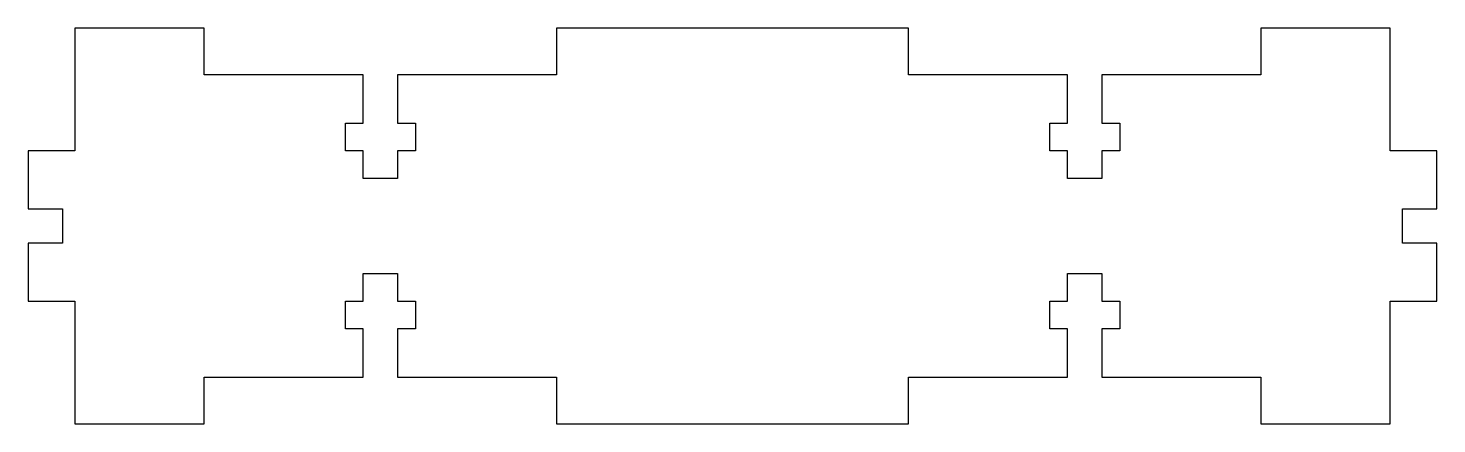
# Model space of a CAD drawing. Header units: inches. Extents: x 10.12 to 17.25, y 2.25 to 4.25.
import ezdxf

# ---------------------------------------------------------------- set-up
doc = ezdxf.new("R2010")
doc.units = ezdxf.units.IN
doc.layers.get('0').update_dxf_attribs({"linetype": 'CONTINUOUS'})

msp = doc.modelspace()

# ---------------------------------------------------------------- linework, layer by layer
msp.add_lwpolyline([(15.5558, 3.01), (15.5558, 2.87), (15.6458, 2.87), (15.6458, 2.73), (15.5558, 2.73), (15.5558, 2.486), (16.3594, 2.486), (16.3594, 2.25), (17.014, 2.25), (17.014, 2.87), (17.25, 2.87), (17.25, 3.163), (17.076, 3.163), (17.076, 3.337), (17.25, 3.337), (17.25, 3.63), (17.014, 3.63), (17.014, 4.25), (16.3594, 4.25), (16.3594, 4.014), (15.5558, 4.014), (15.5558, 3.77), (15.6458, 3.77), (15.6458, 3.63), (15.5558, 3.63), (15.5558, 3.49), (15.3818, 3.49), (15.3818, 3.63), (15.2918, 3.63), (15.2918, 3.77), (15.3818, 3.77), (15.3818, 4.014), (14.5781, 4.014), (14.5781, 4.25), (12.7969, 4.25), (12.7969, 4.014), (11.9933, 4.014), (11.9933, 3.77), (12.0833, 3.77), (12.0833, 3.63), (11.9933, 3.63), (11.9933, 3.49), (11.8193, 3.49), (11.8193, 3.63), (11.7293, 3.63), (11.7293, 3.77), (11.8193, 3.77), (11.8193, 4.014), (11.0156, 4.014), (11.0156, 4.25), (10.361, 4.25), (10.361, 3.63), (10.125, 3.63), (10.125, 3.337), (10.299, 3.337), (10.299, 3.163), (10.125, 3.163), (10.125, 2.87), (10.361, 2.87), (10.361, 2.25), (11.0156, 2.25), (11.0156, 2.486), (11.8193, 2.486), (11.8193, 2.73), (11.7293, 2.73), (11.7293, 2.87), (11.8193, 2.87), (11.8193, 3.01), (11.9933, 3.01), (11.9933, 2.87), (12.0833, 2.87), (12.0833, 2.73), (11.9933, 2.73), (11.9933, 2.486), (12.7969, 2.486), (12.7969, 2.25), (14.5781, 2.25), (14.5781, 2.486), (15.3818, 2.486), (15.3818, 2.73), (15.2918, 2.73), (15.2918, 2.87), (15.3818, 2.87), (15.3818, 3.01)], close=True)

doc.saveas('drawing.dxf')
